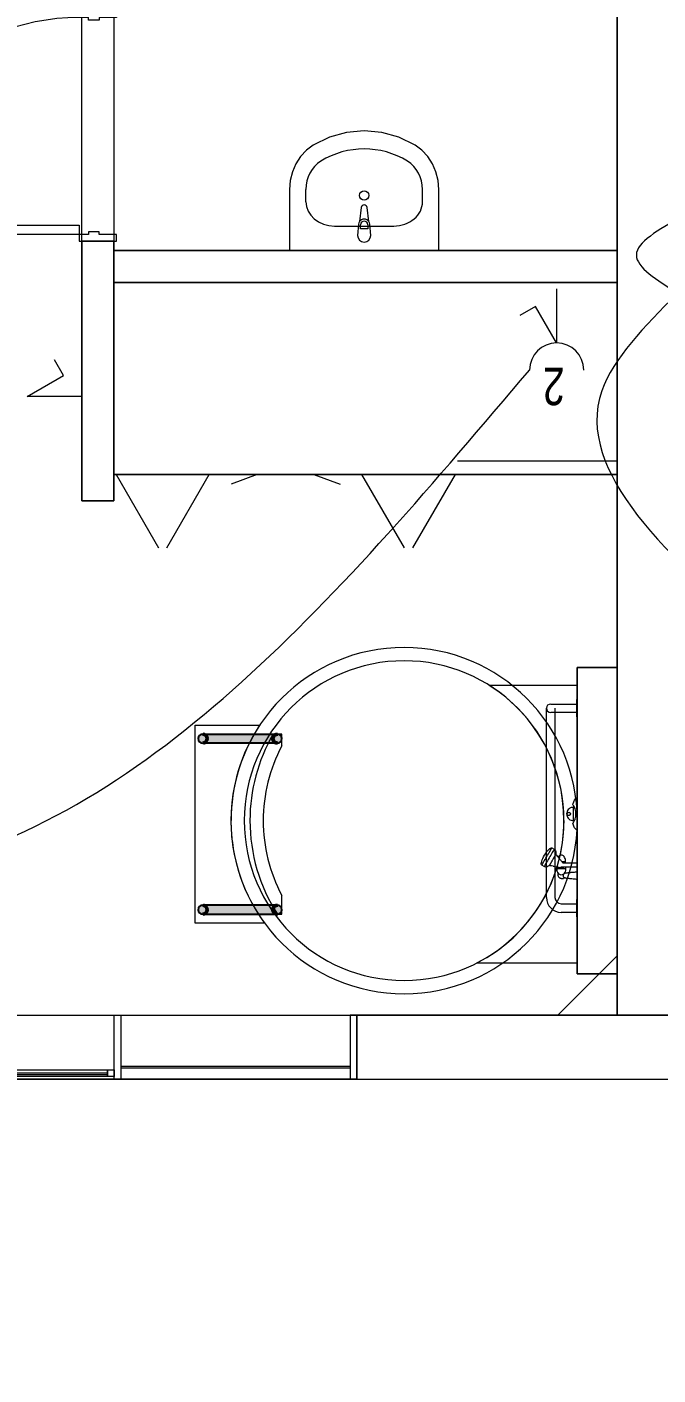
# Model space of a CAD drawing. Header units: millimetres. Extents: x 11356 to 46017, y -5218 to 16780.
# Drawn here: x 15504 to 17873, y -5218 to -157 of the extents above; entities that cross this region are included whole.
import ezdxf

# ---------------------------------------------------------------- set-up
doc = ezdxf.new("R2010")
doc.units = ezdxf.units.MM
doc.linetypes.add('IMPORT-Dashed', pattern=[282.222223, 141.111112, -141.111112])
for name, color, linetype, lineweight in [('0_Pen_No__195', 252, 'Continuous', 13), ('_Essential Power', 1, 'Continuous', 13), ('_Non Essential Power', 1, 'Continuous', 13), ('A-Des_ Columns', 7, 'Continuous', 13), ('A-Des_ Columns_Pen_No__81', 251, 'Continuous', 18), ('A-Des_ Fittings Joinery_Pen_No__81', 251, 'Continuous', 18), ('A-Des_ Fittings Plumbing', 7, 'Continuous', 13), ('A-Des_ Fittings Plumbing_Pen_No__1', 7, 'Continuous', 13), ('A-Des_ Fittings Plumbing_Pen_No__186', 170, 'Continuous', 50), ('A-Des_ Fittings Plumbing_Pen_No__5', 210, 'Continuous', 25), ('A-Des_ Fittings Plumbing_Pen_No__81', 251, 'Continuous', 18), ('A-Des_ Walls', 7, 'Continuous', 13), ('A-Des_ Walls_Pen_No__216', 250, 'Continuous', 18), ('A-Des_ Walls_Pen_No__81', 251, 'Continuous', 18), ('ARCHICAD Doors_Pen_No__81', 251, 'Continuous', 18), ('L07 Enlarged Ground Proposed Plan 02_GFGF Enlarged Proposed Plan 02_dwg', 8, 'Continuous', 13), ('New_A-Des_ Floors_Pen_No__89', 250, 'Continuous', 18), ('New_A-Des_ Walls_Pen_No__27', 250, 'Continuous', 18), ('New_A-Des_ Zones_Pen_No__94', 250, 'Continuous', 18), ('New_ARCHICAD Windows_Pen_No__181', 90, 'Continuous', 5), ('New_ARCHICAD Windows_Pen_No__3', 250, 'Continuous', 18)]:
    doc.layers.add(name, color=color, linetype=linetype, lineweight=lineweight)
doc.styles.add('Arial Narrow', font='ARIALN.TTF', dxfattribs={"width": 0.9, "height": 125})

# ---------------------------------------------------------------- blocks, each defined once
blk = doc.blocks.new('L07 Enlarged Ground Proposed Plan 02_GFGF Enlarged Proposed Plan 02_dwg_Slab_9_1-12185972-NEW GROUND FLOOR LAYOUT - ELECTRICAL PROPOSED PLAN 02')
at = {"layer": 'A-Des_ Fittings Plumbing_Pen_No__81', "color": 254}
for start, end in [(0, 180), (180, 0)]:
    blk.add_arc((16919.7, -3136.7), 600, start, end, dxfattribs=at)
blk = doc.blocks.new('L07 Enlarged Ground Proposed Plan 02_GFGF Enlarged Proposed Plan 02_dwg_Slab_10_1-12185973-NEW GROUND FLOOR LAYOUT - ELECTRICAL PROPOSED PLAN 02')
at = {"layer": 'A-Des_ Fittings Plumbing_Pen_No__81', "color": 254}
for start, end in [(0, 180), (180, 0)]:
    blk.add_arc((16919.7, -3136.7), 650, start, end, dxfattribs=at)
blk = doc.blocks.new('L07 Enlarged Ground Proposed Plan 02_GFGF Enlarged Proposed Plan 02_dwg_Slab_11_1-12185974-NEW GROUND FLOOR LAYOUT - ELECTRICAL PROPOSED PLAN 02')
at = {"layer": 'A-Des_ Fittings Plumbing_Pen_No__81', "color": 254}
blk.add_line((17519.6, -3136.7), (17519.8, -3136.7), dxfattribs=at)
at = {"layer": 'A-Des_ Fittings Plumbing_Pen_No__81', "color": 254, "flags": 128}
blk.add_lwpolyline([(17192.8, -3671.1), (17570.1, -3671.1), (17570.1, -2628.9), (17239.1, -2628.9)], dxfattribs=at)
at = {"layer": 'A-Des_ Fittings Plumbing_Pen_No__81', "color": 254}
for radius, start, end in [(599.9, 0, 57.8346), (600.2, 297.0718, 360)]:
    blk.add_arc((16919.7, -3136.7), radius, start, end, dxfattribs=at)
blk = doc.blocks.new('L07 Enlarged Ground Proposed Plan 02_GFGF Enlarged Proposed Plan 02_dwg_Slab_21_1-12185984-NEW GROUND FLOOR LAYOUT - ELECTRICAL PROPOSED PLAN 02')
at = {"layer": 'A-Des_ Fittings Plumbing_Pen_No__81', "color": 254}
blk.add_line((16270, -3136.7), (16269.7, -3136.7), dxfattribs=at)
at = {"layer": 'A-Des_ Fittings Plumbing_Pen_No__81', "color": 254, "flags": 128}
blk.add_lwpolyline([(16395.8, -3521.1), (16135.4, -3521.1), (16135.4, -2778.9), (16377.3, -2778.9)], dxfattribs=at)
at = {"layer": 'A-Des_ Fittings Plumbing_Pen_No__81', "color": 254}
for centre, radius, start, end in [((16919.9, -3136.7), 650, 146.5982, 180), ((16869.1, -3138.7), 599.4, 179.8049, 188.7636), ((16919.9, -3136.7), 650, 188.2587, 216.2558)]:
    blk.add_arc(centre, radius, start, end, dxfattribs=at)
blk = doc.blocks.new('L07 Enlarged Ground Proposed Plan 02_GFGF Enlarged Proposed Plan 02_dwg_CI Tools Window-12186004-NEW GROUND FLOOR LAYOUT - ELECTRICAL PROPOSED PLAN 02')
at = {"layer": 'New_ARCHICAD Windows_Pen_No__181', "color": 53}
for p, q in [((13197.2, -4058.7), (14058.4, -4058.7)), ((13197.2, -4064.7), (14058.4, -4064.7)), ((14108.4, -4083.7), (14919.7, -4083.7)), ((14108.4, -4089.7), (14919.7, -4089.7)), ((14994.7, -4083.7), (15805.9, -4083.7)), ((14994.7, -4089.7), (15805.9, -4089.7)), ((15855.9, -4058.7), (16717.2, -4058.7)), ((15855.9, -4064.7), (16717.2, -4064.7))]:
    blk.add_line(p, q, dxfattribs=at)
at = {"layer": 'New_ARCHICAD Windows_Pen_No__3', "color": 253}
for p, q in [((13197.2, -3866.7), (16717.2, -3866.7)), ((16717.2, -4106.7), (13197.2, -4106.7))]:
    blk.add_line(p, q, dxfattribs=at)
at = {"layer": 'New_ARCHICAD Windows_Pen_No__3', "color": 253, "flags": 128}
for points in [[(13172.2, -4106.7), (13172.2, -3866.7), (13197.2, -3866.7), (13197.2, -4106.7)], [(14058.4, -4106.7), (14058.4, -3866.7), (14083.4, -3866.7), (14083.4, -4106.7)], [(14944.7, -4106.7), (14944.7, -3866.7), (14969.7, -3866.7), (14969.7, -4106.7)], [(15830.9, -4106.7), (15830.9, -3866.7), (15855.9, -3866.7), (15855.9, -4106.7)], [(16742.2, -4106.7), (16742.2, -3866.7), (16717.2, -3866.7), (16717.2, -4106.7)]]:
    blk.add_lwpolyline(points, close=True, dxfattribs=at)
for points in [[(14919.7, -4071.7), (14944.7, -4071.7), (14944.7, -4096.7), (14919.7, -4096.7), (14919.7, -4071.7), (14944.7, -4071.7), (14944.7, -4096.7), (14919.7, -4096.7), (14108.4, -4096.7), (14083.4, -4096.7), (14083.4, -4071.7), (14108.4, -4071.7), (14108.4, -4096.7), (14083.4, -4096.7), (14083.4, -4071.7), (14108.4, -4071.7)], [(14108.4, -4096.7), (14108.4, -4071.7), (14919.7, -4071.7), (14919.7, -4096.7)], [(15805.9, -4071.7), (15830.9, -4071.7), (15830.9, -4096.7), (15805.9, -4096.7), (15805.9, -4071.7), (15830.9, -4071.7), (15830.9, -4096.7), (15805.9, -4096.7), (14994.7, -4096.7), (14969.7, -4096.7), (14969.7, -4071.7), (14994.7, -4071.7), (14994.7, -4096.7), (14969.7, -4096.7), (14969.7, -4071.7), (14994.7, -4071.7)], [(14994.7, -4096.7), (14994.7, -4071.7), (15805.9, -4071.7), (15805.9, -4096.7)]]:
    blk.add_lwpolyline(points, dxfattribs=at)
blk = doc.blocks.new('L07 Enlarged Ground Proposed Plan 02_GFGF Enlarged Proposed Plan 02_dwg_Wall_12_1-12186006-NEW GROUND FLOOR LAYOUT - ELECTRICAL PROPOSED PLAN 02')
at = {"layer": 'A-Des_ Walls', "color": 50, "flags": 128}
blk.add_lwpolyline([(14957.2, -4106.7), (14957.2, -3866.7), (16742.2, -3866.7), (16742.2, -4106.7), (18944.7, -4106.7), (18944.7, -4056.7), (18944.7, -4006.7), (18944.7, -3866.7), (16742.2, -3866.7), (16742.2, -4006.7), (16742.2, -4056.7), (16742.2, -4106.7)], close=True, dxfattribs=at)
at = {"layer": 'A-Des_ Walls_Pen_No__81', "color": 254}
for p, q in [((17719.7, -3866.7), (16742.2, -3866.7)), ((16742.2, -4106.7), (18944.7, -4106.7))]:
    blk.add_line(p, q, dxfattribs=at)
at = {"layer": 'New_A-Des_ Walls_Pen_No__27', "color": 253, "flags": 128}
blk.add_lwpolyline([(16742.2, -4106.7), (16742.2, -4056.7), (16742.2, -4006.7), (16742.2, -3866.7)], dxfattribs=at)
blk.add_blockref('L07 Enlarged Ground Proposed Plan 02_GFGF Enlarged Proposed Plan 02_dwg_CI Tools Window-12186004-NEW GROUND FLOOR LAYOUT - ELECTRICAL PROPOSED PLAN 02', (0, 0))
blk = doc.blocks.new('L07 Enlarged Ground Proposed Plan 02_GFGF Enlarged Proposed Plan 02_dwg_CI Tools Door_15__1-12186016-NEW GROUND FLOOR LAYOUT - ELECTRICAL PROPOSED PLAN 02')
at = {"layer": 'ARCHICAD Doors_Pen_No__81', "color": 254, "flags": 128}
for points in [[(15774.7, -131.7), (15734.7, -131.7), (15734.7, -121.7), (15699.7, -121.7), (15699.7, -96.7), (15839.7, -96.7), (15839.7, -121.7), (15774.7, -121.7), (15774.7, -131.7), (15734.7, -131.7), (15734.7, -121.7), (15699.7, -121.7), (15699.7, -96.7), (15839.7, -96.7), (15839.7, -121.7), (15774.7, -121.7)], [(14884.7, -901.7), (15699.7, -901.7), (15699.7, -936.7), (14884.7, -936.7), (14884.7, -901.7), (15699.7, -901.7), (15699.7, -936.7), (14884.7, -936.7)], [(15774.7, -926.7), (15734.7, -926.7), (15734.7, -936.7), (15699.7, -936.7), (15699.7, -961.7), (15839.7, -961.7), (15839.7, -936.7), (15774.7, -936.7), (15774.7, -926.7), (15734.7, -926.7), (15734.7, -936.7), (15699.7, -936.7), (15699.7, -961.7), (15839.7, -961.7), (15839.7, -936.7), (15774.7, -936.7)]]:
    blk.add_lwpolyline(points, close=True, dxfattribs=at)
at = {"layer": 'ARCHICAD Doors_Pen_No__81', "color": 254}
blk.add_arc((15699.7, -936.7), 815, 90, 180, dxfattribs=at)
blk = doc.blocks.new('L07 Enlarged Ground Proposed Plan 02_GFGF Enlarged Proposed Plan 02_dwg_Wall_19_1-12186017-NEW GROUND FLOOR LAYOUT - ELECTRICAL PROPOSED PLAN 02')
at = {"layer": 'A-Des_ Walls', "color": 50, "flags": 128}
for points in [[(15709.7, 1133.3), (15709.7, -96.7), (15829.7, -96.7), (15829.7, 1133.3)], [(15829.7, -961.7), (15709.7, -961.7), (15709.7, -1936.7), (15829.7, -1936.7)]]:
    blk.add_lwpolyline(points, close=True, dxfattribs=at)
at = {"layer": 'A-Des_ Walls_Pen_No__81', "color": 254, "flags": 128}
for points in [[(15709.7, -96.7), (15829.7, -96.7), (15829.7, 1133.3), (15709.7, 1133.3), (15709.7, -96.7)], [(15829.7, -996.7), (15829.7, -961.7), (15709.7, -961.7), (15709.7, -1936.7), (15829.7, -1936.7), (15829.7, -1116.7)]]:
    blk.add_lwpolyline(points, dxfattribs=at)
blk.add_blockref('L07 Enlarged Ground Proposed Plan 02_GFGF Enlarged Proposed Plan 02_dwg_CI Tools Door_15__1-12186016-NEW GROUND FLOOR LAYOUT - ELECTRICAL PROPOSED PLAN 02', (0, 0))
blk = doc.blocks.new('L07 Enlarged Ground Proposed Plan 02_GFGF Enlarged Proposed Plan 02_dwg_Wall_20_1-12186018-NEW GROUND FLOOR LAYOUT - ELECTRICAL PROPOSED PLAN 02')
at = {"layer": 'A-Des_ Walls', "color": 50, "flags": 128}
blk.add_lwpolyline([(17719.7, 1133.3), (17719.7, -3866.7), (17959.7, -3866.7), (17959.7, 1133.3)], close=True, dxfattribs=at)
at = {"layer": 'A-Des_ Walls_Pen_No__81', "color": 254}
for p, q in [((17719.7, 1133.3), (17719.7, -996.7)), ((17959.7, -3866.7), (17959.7, 1133.3)), ((17719.7, -1116.7), (17719.7, -3866.7))]:
    blk.add_line(p, q, dxfattribs=at)
blk = doc.blocks.new('L07 Enlarged Ground Proposed Plan 02_GFGF Enlarged Proposed Plan 02_dwg_Wall_21_1-12186019-NEW GROUND FLOOR LAYOUT - ELECTRICAL PROPOSED PLAN 02')
at = {"layer": 'A-Des_ Walls', "color": 50, "flags": 128}
blk.add_lwpolyline([(17719.7, -996.7), (15829.7, -996.7), (15829.7, -1116.7), (17719.7, -1116.7)], close=True, dxfattribs=at)
at = {"layer": 'A-Des_ Walls_Pen_No__81', "color": 254}
for p, q in [((17719.7, -996.7), (15829.7, -996.7)), ((15829.7, -1116.7), (17719.7, -1116.7))]:
    blk.add_line(p, q, dxfattribs=at)
blk = doc.blocks.new('L07 Enlarged Ground Proposed Plan 02_GFGF Enlarged Proposed Plan 02_dwg_Basin 24_22__1-12186181-NEW GROUND FLOOR LAYOUT - ELECTRICAL PROPOSED PLAN 02')
at = {"layer": 'A-Des_ Fittings Plumbing', "color": 50, "flags": 128}
blk.add_lwpolyline([(17049.7, -996.7), (17049.7, -767.6), (17047, -733.9), (17039, -701.2), (17025.9, -670.7), (17008.2, -643.3), (16986.4, -619.8), (16961.2, -601.1), (16900.3, -571.2), (16835.9, -552.9), (16769.7, -546.7), (16703.5, -552.9), (16639, -571.2), (16578.2, -601.1), (16553, -619.8), (16531.2, -643.3), (16513.5, -670.7), (16500.4, -701.2), (16492.4, -733.9), (16489.7, -767.6), (16489.7, -996.7)], close=True, dxfattribs=at)
at = {"layer": 'A-Des_ Fittings Plumbing_Pen_No__81', "color": 254}
for p, q in [((16550.6, -813.4), (16550.6, -767.6)), ((16988.8, -813.4), (16988.8, -767.6)), ((16758.6, -835), (16752, -887.9)), ((16787.4, -887.9), (16780.8, -835)), ((16658.8, -904.4), (16880.6, -904.4)), ((16748.7, -897.4), (16744.7, -939.4)), ((16794.7, -939.4), (16790.7, -897.4))]:
    blk.add_line(p, q, dxfattribs=at)
at = {"layer": 'A-Des_ Fittings Plumbing_Pen_No__81', "color": 254, "flags": 128}
blk.add_lwpolyline([(17049.7, -996.7), (17049.7, -767.6), (17047, -733.9), (17039, -701.2), (17025.9, -670.7), (17008.2, -643.3), (16986.4, -619.8), (16961.2, -601.1), (16900.3, -571.2), (16835.9, -552.9), (16769.7, -546.7), (16703.5, -552.9), (16639, -571.2), (16578.2, -601.1), (16553, -619.8), (16531.2, -643.3), (16513.5, -670.7), (16500.4, -701.2), (16492.4, -733.9), (16489.7, -767.6), (16489.7, -996.7)], close=True, dxfattribs=at)
blk.add_lwpolyline([(16783.3, -899.6), (16783.3, -914.5), (16756.1, -914.5), (16756.1, -899.6)], dxfattribs=at)
at = {"layer": 'A-Des_ Fittings Plumbing_Pen_No__81', "color": 254}
blk.add_circle((16769.7, -789.5), 17.5, dxfattribs=at)
for centre, radius, start, end in [((16769.7, -836.4), 11.2, 7.1389, 172.8611), ((16769.7, -899.3), 21.1, 147.229, 174.8304), ((16769.7, -899.3), 21.1, 32.771, 147.229), ((16769.7, -899.6), 13.6, 0, 180), ((16769.7, -899.3), 21.1, 5.1696, 32.771), ((16769.7, -939.4), 25, 180, 0)]:
    blk.add_arc(centre, radius, start, end, dxfattribs=at)
for centre, major_axis, ratio, start_param, end_param in [((16769.7, -996.7), (0, 381.8), 0.892754, 5.78621, 6.78016), ((16658.8, -767.6), (0, 121.2), 0.892754, 0.496975, 1.570796), ((16880.6, -767.6), (0, 121.2), 0.892754, 4.712389, 5.78621), ((16658.9, -813.4), (108.3, 0), 0.83962, 3.141593, 4.712389), ((16880.5, -813.4), (-108.3, 0), 0.83962, 1.570796, 3.141593)]:
    blk.add_ellipse(centre, major_axis=major_axis, ratio=ratio, start_param=start_param, end_param=end_param, dxfattribs=at)
blk = doc.blocks.new('L07 Enlarged Ground Proposed Plan 02_GFGF Enlarged Proposed Plan 02_dwg_Grab Rail Bend Up _1030_83__1-12186249-NEW GROUND FLOOR LAYOUT - ELECTRICAL PROPOSED PLAN 02')
at = {"layer": 'A-Des_ Fittings Plumbing_Pen_No__81', "color": 254}
for p, q in [((17453.7, -3425), (17453.7, -2715)), ((17485.7, -2715), (17485.7, -3425))]:
    blk.add_line(p, q, dxfattribs=at)
at = {"layer": 'A-Des_ Fittings Plumbing_Pen_No__81', "color": 254, "flags": 128}
for points in [[(17469.7, -2699), (17566.7, -2699), (17566.7, -2731), (17469.7, -2731)], [(17509.7, -3449), (17566.7, -3449), (17566.7, -3481), (17509.7, -3481)]]:
    blk.add_lwpolyline(points, dxfattribs=at)
for points in [[(17566.7, -2682.5), (17566.7, -2747.5), (17569.7, -2747.5), (17569.7, -2682.5), (17566.7, -2682.5), (17566.7, -2747.5), (17569.7, -2747.5), (17569.7, -2682.5)], [(17566.7, -3432.5), (17566.7, -3497.5), (17569.7, -3497.5), (17569.7, -3432.5)]]:
    blk.add_lwpolyline(points, close=True, dxfattribs=at)
at = {"layer": 'A-Des_ Fittings Plumbing_Pen_No__81', "color": 254}
for centre, radius, start in [((17469.7, -2715), 16, 90), ((17509.7, -3425), 56, 180), ((17509.7, -3425), 24, 180)]:
    blk.add_arc(centre, radius, start, 270, dxfattribs=at)
blk = doc.blocks.new('L07 Enlarged Ground Proposed Plan 02_GFGF Enlarged Proposed Plan 02_dwg_Column_13_1-12186346-NEW GROUND FLOOR LAYOUT - ELECTRICAL PROPOSED PLAN 02')
at = {"layer": 'A-Des_ Columns', "color": 50, "flags": 128}
blk.add_lwpolyline([(17719.7, -2561.7), (17569.7, -2561.7), (17569.7, -3711.7), (17719.7, -3711.7)], close=True, dxfattribs=at)
at = {"layer": 'A-Des_ Columns_Pen_No__81', "color": 254, "flags": 128}
blk.add_lwpolyline([(17719.7, -2561.7), (17569.7, -2561.7), (17569.7, -3711.7), (17719.7, -3711.7)], close=True, dxfattribs=at)
blk = doc.blocks.new('L07 Enlarged Ground Proposed Plan 02_GFGF Enlarged Proposed Plan 02_dwg_Cadimage Cabinet_96__1-12186360-NEW GROUND FLOOR LAYOUT - ELECTRICAL PROPOSED PLAN 02')
at = {"layer": 'A-Des_ Fittings Joinery_Pen_No__81', "color": 254}
for p, q in [((15838.7, -1836.7), (15997.7, -2112.1)), ((16028.9, -2112.1), (16187.9, -1836.7))]:
    blk.add_line(p, q, dxfattribs=at)
at = {"layer": 'A-Des_ Fittings Joinery_Pen_No__81', "color": 254, "flags": 128}
for points in [[(16474.7, -1116.7), (15829.7, -1116.7)], [(16474.7, -1836.7), (15829.7, -1836.7)]]:
    blk.add_lwpolyline(points, close=True, dxfattribs=at)
at = {"layer": 'A-Des_ Fittings Joinery_Pen_No__81', "color": 254, "linetype": 'IMPORT-Dashed', "flags": 128}
blk.add_lwpolyline([(16050.7, -1836.7), (16368.7, -1836.7), (16262.7, -1876.4)], dxfattribs=at)
blk = doc.blocks.new('L07 Enlarged Ground Proposed Plan 02_GFGF Enlarged Proposed Plan 02_dwg_Cadimage Cabinet_97__1-12186361-NEW GROUND FLOOR LAYOUT - ELECTRICAL PROPOSED PLAN 02')
at = {"layer": 'A-Des_ Fittings Joinery_Pen_No__81', "color": 254}
for p, q in [((16920.5, -2112.1), (16761.5, -1836.7)), ((17110.7, -1836.7), (16951.7, -2112.1))]:
    blk.add_line(p, q, dxfattribs=at)
at = {"layer": 'A-Des_ Fittings Joinery_Pen_No__81', "color": 254, "flags": 128}
for points in [[(17119.7, -1116.7), (16474.7, -1116.7)], [(17119.7, -1836.7), (16474.7, -1836.7)]]:
    blk.add_lwpolyline(points, close=True, dxfattribs=at)
at = {"layer": 'A-Des_ Fittings Joinery_Pen_No__81', "color": 254, "linetype": 'IMPORT-Dashed', "flags": 128}
blk.add_lwpolyline([(16898.7, -1836.7), (16580.7, -1836.7), (16686.7, -1876.4)], dxfattribs=at)
blk = doc.blocks.new('L07 Enlarged Ground Proposed Plan 02_GFGF Enlarged Proposed Plan 02_dwg_Cadimage Cabinet_98__1-12186362-NEW GROUND FLOOR LAYOUT - ELECTRICAL PROPOSED PLAN 02')
at = {"layer": 'A-Des_ Fittings Joinery_Pen_No__81', "color": 254}
blk.add_line((17719.7, -1786.7), (17119.7, -1786.7), dxfattribs=at)
at = {"layer": 'A-Des_ Fittings Joinery_Pen_No__81', "color": 254, "flags": 128}
for points in [[(17719.7, -1116.7), (17119.7, -1116.7)], [(17719.7, -1836.7), (17119.7, -1836.7)]]:
    blk.add_lwpolyline(points, close=True, dxfattribs=at)
blk = doc.blocks.new('L07 Enlarged Ground Proposed Plan 02_GFGF Enlarged Proposed Plan 02_dwg_Cadimage Cabinet_99__1-12186363-NEW GROUND FLOOR LAYOUT - ELECTRICAL PROPOSED PLAN 02')
at = {"layer": 'A-Des_ Fittings Joinery_Pen_No__81', "color": 254, "flags": 128}
blk.add_lwpolyline([(17719.7, -1116.7), (17119.7, -1116.7), (17719.7, -1116.7), (17719.7, -1836.7), (17119.7, -1836.7), (17719.7, -1836.7)], dxfattribs=at)
blk = doc.blocks.new('L07 Enlarged Ground Proposed Plan 02_GFGF Enlarged Proposed Plan 02_dwg_Shower Tapware _1483_133__1-12186401-NEW GROUND FLOOR LAYOUT - ELECTRICAL PROPOSED PLAN 02')
at = {"layer": 'A-Des_ Fittings Plumbing_Pen_No__81', "color": 254}
for p, q in [((17515.4, -3339.4), (17515.3, -3339.4)), ((17517.7, -3337.8), (17517.5, -3337.8)), ((17517.6, -3352.7), (17517.8, -3353.3)), ((17518.2, -3351.8), (17518, -3351.6)), ((17518.3, -3351.8), (17518.2, -3351.8)), ((17518.6, -3352.1), (17518.2, -3352.3)), ((17519.4, -3352.5), (17518.2, -3352.4))]:
    blk.add_line(p, q, dxfattribs=at)
at = {"layer": 'A-Des_ Fittings Plumbing_Pen_No__81', "color": 254, "flags": 128}
for points in [[(17559, -3086.5), (17554.7, -3086.5), (17550.3, -3086.8), (17546.1, -3088), (17542.2, -3089.8), (17538.6, -3092.3), (17535.5, -3095.4), (17533, -3099), (17531.2, -3102.9), (17530.1, -3107.1), (17529.7, -3111.5), (17530.1, -3115.8), (17531.2, -3120), (17533, -3124), (17535.5, -3127.5), (17538.6, -3130.6), (17542.2, -3133.1), (17546.1, -3135), (17550.3, -3136.1), (17554.7, -3136.5), (17559, -3136.5)], [(17554.7, -3086.5), (17554.7, -3086.8), (17554.7, -3088), (17554.7, -3089.8), (17554.7, -3092.3), (17554.7, -3095.4), (17554.7, -3099)], [(17554.7, -3099), (17554.7, -3102.9), (17554.7, -3107.1), (17554.7, -3111.5), (17554.7, -3115.8)], [(17554.7, -3115.8), (17554.7, -3120), (17554.7, -3124), (17554.7, -3127.5), (17554.7, -3130.6), (17554.7, -3133.1), (17554.7, -3135), (17554.7, -3136.1), (17554.7, -3136.5)], [(17479.9, -3308.1), (17472.8, -3306.8), (17468.1, -3305.9), (17465.1, -3305.4), (17465, -3305.5), (17460.6, -3308.2), (17456.2, -3310.1), (17452.1, -3310.9), (17448.3, -3310.6), (17445, -3309.4), (17436.4, -3304.4), (17435.2, -3303), (17434.5, -3300.7), (17434.6, -3297.6), (17435.2, -3293.6), (17436.4, -3289), (17438.3, -3283.8), (17440.6, -3278.3), (17443.3, -3272.6), (17446.5, -3266.9), (17449.9, -3261.4), (17453.4, -3256.1), (17457, -3251.4), (17460.5, -3247.2), (17463.9, -3243.8), (17467, -3241.3), (17469.8, -3239.7), (17472.1, -3239.1), (17473.9, -3239.4), (17482.5, -3244.4), (17485.3, -3246.7), (17487.3, -3249.8), (17488.7, -3253.8), (17489.3, -3258.5), (17489.1, -3263.7), (17489.1, -3263.9), (17491, -3266.1), (17494.1, -3269.8), (17497, -3273.1), (17498.8, -3275.3), (17501.5, -3278.4), (17504, -3281.2), (17506.3, -3283.8), (17508.3, -3286.2), (17510.1, -3288.5), (17511.7, -3290.4), (17513.1, -3292.2), (17514.2, -3293.8), (17515.3, -3295.4), (17515.4, -3295.4)], [(17436.4, -3304.4), (17436.7, -3303.9), (17437.5, -3302.4), (17438.9, -3300.1), (17440.8, -3296.8), (17443.1, -3292.8), (17445.8, -3288.2), (17448.7, -3283), (17451.9, -3277.6), (17455.1, -3271.9), (17458.4, -3266.3), (17461.5, -3260.8), (17464.5, -3255.7), (17467.2, -3251.1), (17469.5, -3247), (17471.4, -3243.8), (17472.7, -3241.4), (17473.6, -3239.9), (17473.9, -3239.4)], [(17482.5, -3244.4), (17482.3, -3244.9), (17481.4, -3246.4), (17480, -3248.8), (17478.2, -3252), (17475.8, -3256.1), (17473.2, -3260.7), (17470.2, -3265.8), (17467, -3271.3), (17463.8, -3276.9), (17460.5, -3282.6), (17457.4, -3288), (17454.4, -3293.2), (17451.7, -3297.8), (17449.4, -3301.8), (17447.6, -3305.1), (17446.2, -3307.4), (17445.3, -3308.9), (17445, -3309.4)], [(17465.4, -3304.8), (17465.6, -3304.4), (17465.8, -3304.1), (17466, -3303.8), (17466, -3303.8), (17466.1, -3303.6), (17466.2, -3303.4), (17466.7, -3302.6), (17466.9, -3302.2), (17467.2, -3301.6), (17468, -3300.5), (17468.2, -3300), (17468.8, -3299), (17469.5, -3297.9), (17469.8, -3297.3), (17470.6, -3295.8), (17471.2, -3295), (17471.6, -3294.2), (17472.7, -3292.3), (17473.1, -3291.7), (17473.7, -3290.6), (17474.9, -3288.6), (17475.1, -3288.2), (17475.9, -3286.8), (17477.1, -3284.6), (17478.2, -3282.9), (17479.2, -3281.1), (17479.4, -3280.7), (17480.4, -3278.9), (17481.2, -3277.6), (17481.6, -3276.9), (17482.6, -3275.1), (17483.1, -3274.4), (17483.6, -3273.4), (17484.7, -3271.6), (17484.8, -3271.4), (17485.4, -3270.2), (17486.3, -3268.9), (17486.5, -3268.5)], [(17486.5, -3268.5), (17486.9, -3267.6), (17487.5, -3266.7), (17487.9, -3265.9)], [(17487.9, -3265.9), (17488, -3265.7), (17488, -3265.6), (17488.1, -3265.5), (17488.4, -3265.1), (17488.5, -3264.7), (17488.8, -3264.3), (17488.9, -3264.3), (17488.9, -3264.3), (17489.1, -3263.9)], [(17525.9, -3295.4), (17525.9, -3290.9), (17525.7, -3286.6), (17525, -3282.4), (17523.8, -3278.4), (17522.1, -3274.9), (17520.1, -3271.8), (17517.8, -3269.3), (17515.2, -3267.4), (17512.5, -3266.3), (17509.7, -3265.9), (17506.9, -3266.3), (17504.1, -3267.4), (17501.6, -3269.3), (17499.2, -3271.8), (17497.8, -3274)], [(17465.1, -3305.4), (17465.1, -3305.3), (17465.3, -3305), (17465.3, -3304.9), (17465.4, -3304.8)], [(17479.3, -3308), (17483.9, -3308.9), (17487.6, -3309.6), (17491, -3310.2), (17494.1, -3310.8), (17496.9, -3311.3), (17499.5, -3311.7), (17501.7, -3312), (17503.6, -3312.2), (17505.6, -3312.3), (17507, -3312.4), (17508.2, -3312.3)], [(17525.9, -3311.4), (17525.9, -3315.9), (17525.7, -3320.3), (17525, -3324.5), (17523.8, -3328.4), (17522.1, -3332), (17520.1, -3335.1), (17517.8, -3337.6), (17515.2, -3339.4), (17512.5, -3340.5), (17509.7, -3340.9), (17506.9, -3340.5), (17504.1, -3339.4), (17501.6, -3337.6), (17499.2, -3335.1), (17497.2, -3332), (17495.6, -3328.4), (17494.4, -3324.5), (17493.7, -3320.3), (17493.4, -3315.9), (17493.4, -3310.7)], [(17493.4, -3315.9), (17493.7, -3315.9), (17494.4, -3315.9), (17495.6, -3315.9), (17497.2, -3315.9), (17499.2, -3315.9), (17501.6, -3315.9), (17504.1, -3315.9), (17506.9, -3315.9), (17509.7, -3315.9), (17512.5, -3315.9), (17515.2, -3315.9), (17517.8, -3315.9), (17520.1, -3315.9), (17522.1, -3315.9), (17523.8, -3315.9), (17525, -3315.9), (17525.7, -3315.9), (17525.9, -3315.9)], [(17496.3, -3330), (17496.1, -3333.7), (17496.2, -3338), (17496.3, -3339.3), (17497.1, -3342.8), (17497.4, -3344.1), (17498, -3345.2), (17499.5, -3347.7), (17500.2, -3348.8), (17501.2, -3349.7), (17503.3, -3351.3), (17504.3, -3352), (17505.5, -3352.5), (17508.1, -3353.2), (17509.3, -3353.6), (17510.5, -3353.6), (17513.2, -3353.8), (17514.2, -3353.7), (17515.2, -3353.4), (17516.8, -3353.4), (17517.2, -3353.6), (17517.5, -3353.6), (17517.8, -3353.3), (17518.1, -3352.9), (17518.2, -3352.2), (17518.3, -3351.6), (17518.3, -3351.4)], [(17500.5, -3311.8), (17501.7, -3313), (17503.4, -3314.3), (17505.4, -3315.2), (17507.5, -3315.7), (17509.7, -3315.9), (17511.9, -3315.7), (17514, -3315.2), (17515.9, -3314.3), (17517.7, -3313), (17519.3, -3311.5), (17519.3, -3311.4)], [(17508.2, -3312.3), (17509.9, -3312.2), (17510.2, -3312.1)], [(17515, -3295.4), (17569.7, -3295.4), (17569.7, -3295.5), (17569.7, -3295.9), (17569.7, -3296.5), (17569.7, -3297.3), (17569.7, -3298.3), (17569.7, -3299.4), (17569.7, -3300.7), (17569.7, -3302), (17569.7, -3303.4), (17569.7, -3304.8), (17569.7, -3306.2), (17569.7, -3307.4), (17569.7, -3308.6), (17569.7, -3309.6), (17569.7, -3310.4), (17569.7, -3310.9), (17569.7, -3311.3), (17569.7, -3311.4), (17509.7, -3311.4), (17509.7, -3311.3), (17509.7, -3310.9), (17509.7, -3310.4), (17509.7, -3310.3)], [(17525.9, -3290.9), (17525.7, -3290.9), (17525, -3290.9), (17523.8, -3290.9), (17522.1, -3290.9), (17520.1, -3290.9), (17517.8, -3290.9), (17515.2, -3290.9), (17512.5, -3290.9), (17512.1, -3290.9)], [(17519.3, -3295.4), (17519.3, -3295.4), (17517.7, -3293.9), (17515.9, -3292.6), (17514, -3291.7), (17512.4, -3291.2)], [(17519, -3337.3), (17518.8, -3337.3), (17517.6, -3337.7)], [(17523, -3351.8), (17520.8, -3352.6), (17520.1, -3352.7), (17519.4, -3352.5), (17518.6, -3352.1), (17518.3, -3351.9)], [(17524.1, -3351.4), (17523.3, -3351.7), (17520.1, -3352.7)]]:
    blk.add_lwpolyline(points, dxfattribs=at)
for points in [[(17561.1, -3132), (17561.6, -3130.1), (17562.8, -3125.3), (17563.8, -3121.9), (17563.8, -3121.4), (17564.7, -3111.5), (17563.8, -3101.5), (17563.8, -3101), (17562.8, -3097.6), (17561.6, -3092.8), (17561.1, -3090.9), (17559.7, -3088), (17558.9, -3086.3), (17556.9, -3081.9), (17556.8, -3081.9), (17556.6, -3081.5), (17555.4, -3079.6), (17554.4, -3078.2), (17554.3, -3078.2), (17553.8, -3077.4), (17553.5, -3077), (17553.4, -3076.9), (17554.4, -3072.9), (17556.8, -3065.5), (17559.7, -3059.5), (17562.8, -3055.1), (17566.2, -3052.4), (17569.7, -3051.5), (17569.7, -3052.4), (17569.7, -3055.1), (17569.7, -3059.5), (17569.7, -3065.5), (17569.7, -3072.9), (17569.7, -3081.5), (17569.7, -3090.9), (17569.7, -3101), (17569.7, -3111.5), (17569.7, -3121.9), (17569.7, -3132), (17569.7, -3141.5), (17569.7, -3150), (17569.7, -3157.4), (17569.7, -3163.4), (17569.7, -3167.8), (17569.7, -3170.6), (17569.7, -3171.5), (17566.2, -3170.6), (17562.8, -3167.8), (17559.7, -3163.4), (17556.8, -3157.4), (17554.4, -3150), (17553.4, -3146), (17553.5, -3145.9), (17553.8, -3145.5), (17554.3, -3144.8), (17554.4, -3144.7), (17555.4, -3143.3), (17556.6, -3141.5), (17556.8, -3141.1), (17556.9, -3141), (17558.9, -3136.6), (17559.7, -3134.9)], [(17533.1, -3115.3), (17532.5, -3114.5), (17532, -3113.5), (17531.8, -3112.5), (17531.7, -3111.5), (17531.8, -3110.4), (17532, -3109.4), (17532.5, -3108.5), (17533.1, -3107.6), (17533.8, -3106.9), (17534.7, -3106.3), (17535.6, -3105.8), (17536.6, -3105.6), (17537.7, -3105.5), (17538.7, -3105.6), (17539.7, -3105.8), (17540.7, -3106.3), (17541.5, -3106.9), (17542.3, -3107.6), (17542.9, -3108.5), (17543.3, -3109.4), (17543.6, -3110.4), (17543.7, -3111.5), (17543.6, -3112.5), (17543.3, -3113.5), (17542.9, -3114.5), (17542.3, -3115.3), (17541.5, -3116.1), (17540.7, -3116.7), (17539.7, -3117.1), (17538.7, -3117.4), (17537.7, -3117.5), (17536.6, -3117.4), (17535.6, -3117.1), (17534.7, -3116.7), (17533.8, -3116.1)], [(17546, -3354), (17549.7, -3354.4), (17553.6, -3354.7), (17557.6, -3355.1), (17561.7, -3355.4), (17566, -3355.8), (17569.7, -3356.1), (17569.7, -3356), (17569.7, -3356), (17569.7, -3355.6), (17569.7, -3355.5), (17569.7, -3354.8), (17569.7, -3354.5), (17569.7, -3353.7), (17569.7, -3353.2), (17569.7, -3352.3), (17569.7, -3351.6), (17569.7, -3350.6), (17569.7, -3349.7), (17569.7, -3348.7), (17569.7, -3347.6), (17569.7, -3346.6), (17569.7, -3345.3), (17569.7, -3344.3), (17569.7, -3343), (17569.7, -3342), (17569.7, -3340.6), (17569.7, -3339.6), (17569.7, -3338.4), (17569.7, -3337.4), (17569.7, -3336.2), (17569.7, -3335.3), (17569.7, -3334.3), (17569.7, -3333.4), (17569.7, -3332.7), (17569.7, -3331.8), (17569.7, -3331.4), (17569.7, -3330.7), (17569.7, -3330.5), (17569.7, -3329.9), (17569.7, -3329.9), (17569.7, -3329.9), (17569.7, -3329.8), (17566, -3330.1), (17561.7, -3330.5), (17557.6, -3330.9), (17553.6, -3331.2), (17549.7, -3331.6), (17546, -3331.9), (17542.5, -3332.2), (17540.8, -3332.4), (17537.6, -3332.7), (17534.7, -3333), (17532.1, -3333.3), (17529.8, -3333.6), (17527.8, -3333.8), (17526.1, -3334.1), (17524.9, -3334.4), (17523.4, -3334.7), (17522.5, -3335), (17521.2, -3335.6), (17520.8, -3335.8), (17519.6, -3336.6), (17518.6, -3337.7), (17517.7, -3338.8), (17517.1, -3340.1), (17516.8, -3341.5), (17516.6, -3343), (17516.8, -3344.4), (17517.1, -3345.8), (17517.7, -3347.1), (17518.6, -3348.3), (17519.6, -3349.3), (17520.8, -3350.1), (17521.2, -3350.3), (17522.5, -3350.9), (17523.4, -3351.2), (17524.9, -3351.6), (17526.1, -3351.8), (17527.8, -3352.1), (17529.8, -3352.4), (17532.1, -3352.6), (17534.7, -3352.9), (17537.6, -3353.2), (17540.8, -3353.5)]]:
    blk.add_lwpolyline(points, close=True, dxfattribs=at)
blk = doc.blocks.new('L07 Enlarged Ground Proposed Plan 02_GFGF Enlarged Proposed Plan 02_dwg_Slab_44_1-12186418-NEW GROUND FLOOR LAYOUT - ELECTRICAL PROPOSED PLAN 02')
at = {"layer": 'New_A-Des_ Floors_Pen_No__89', "color": 253, "flags": 128}
blk.add_lwpolyline([(11894.6, -4106.7), (23616.4, -4106.7), (23616.4, -5218)], dxfattribs=at)
blk = doc.blocks.new('L07 Enlarged Ground Proposed Plan 02_GFGF Enlarged Proposed Plan 02_dwg_Slab_47_1-12186421-NEW GROUND FLOOR LAYOUT - ELECTRICAL PROPOSED PLAN 02')
at = {"layer": 'A-Des_ Fittings Plumbing_Pen_No__81', "color": 254, "flags": 128}
for points in [[(16460.5, -2856.2), (16460.5, -2812.2), (16427.7, -2812.2)], [(16443.9, -3487.8), (16460.5, -3487.8), (16460.5, -3417.2)]]:
    blk.add_lwpolyline(points, dxfattribs=at)
at = {"layer": 'A-Des_ Fittings Plumbing_Pen_No__81', "color": 254}
for radius, start, end in [(650, 150.0494, 180), (600, 152.1248, 180), (650, 180, 212.6931), (600, 180, 207.8752)]:
    blk.add_arc((16990.9, -3136.7), radius, start, end, dxfattribs=at)
blk = doc.blocks.new('L07 Enlarged Ground Proposed Plan 02_GFGF Enlarged Proposed Plan 02_dwg_Slab_48_1-12186422-NEW GROUND FLOOR LAYOUT - ELECTRICAL PROPOSED PLAN 02')
at = {"layer": 'A-Des_ Fittings Plumbing_Pen_No__81', "color": 254, "flags": 128}
for points in [[(16460.5, -2856.2), (16460.5, -2812.2), (16427.7, -2812.2)], [(16443.9, -3487.8), (16460.5, -3487.8), (16460.5, -3417.2)]]:
    blk.add_lwpolyline(points, dxfattribs=at)
at = {"layer": 'A-Des_ Fittings Plumbing_Pen_No__81', "color": 254}
for radius, start, end in [(650, 150.0494, 180), (600, 152.1248, 180), (650, 180, 212.6931), (600, 180, 207.8752)]:
    blk.add_arc((16990.9, -3136.7), radius, start, end, dxfattribs=at)
blk = doc.blocks.new('L07 Enlarged Ground Proposed Plan 02_GFGF Enlarged Proposed Plan 02_dwg-12097911-NEW GROUND FLOOR LAYOUT - ELECTRICAL PROPOSED PLAN 02')
at = {"layer": 'A-Des_ Fittings Plumbing_Pen_No__1', "lineweight": 18}
for points in [[(16443.8, -2845.5), (16448.2, -2845), (16452.2, -2843.3), (16455.6, -2840.7), (16458.3, -2837.2), (16460, -2833.2), (16460.5, -2828.9), (16460, -2824.5), (16458.3, -2820.5), (16455.6, -2817.1), (16452.2, -2814.4), (16448.2, -2812.7), (16443.8, -2812.2), (16159.3, -2812.7), (16155.3, -2814.4), (16151.9, -2817.1), (16149.2, -2820.5), (16147.5, -2824.5), (16147, -2828.9), (16147.5, -2833.2), (16149.2, -2837.2), (16151.9, -2840.7), (16155.3, -2843.3), (16159.3, -2845), (16163.7, -2845.5)], [(16443.8, -3487.8), (16448.2, -3487.2), (16452.2, -3485.5), (16455.6, -3482.9), (16458.3, -3479.4), (16460, -3475.4), (16460.5, -3471.1), (16460, -3466.8), (16458.3, -3462.7), (16455.6, -3459.3), (16452.2, -3456.6), (16448.2, -3455), (16443.8, -3454.4), (16159.3, -3455), (16155.3, -3456.6), (16151.9, -3459.3), (16149.2, -3462.7), (16147.5, -3466.8), (16147, -3471.1), (16147.5, -3475.4), (16149.2, -3479.4), (16151.9, -3482.9), (16155.3, -3485.5), (16159.3, -3487.2), (16163.7, -3487.8)]]:
    blk.add_hatch(color=10, dxfattribs=at).paths.add_polyline_path(points)
at = {"layer": '0_Pen_No__195', "color": 9}
blk.add_line((13189.7, -3866.7), (16724.7, -3866.7), dxfattribs=at)
at = {"layer": 'A-Des_ Fittings Plumbing_Pen_No__186', "color": 213}
for centre, start, end in [((16163.7, -2828.9), 275.5529, 90), ((16443.8, -2828.9), 90, 270.4306), ((16163.7, -3471.1), 270, 84.4471), ((16443.8, -3471.1), 89.5694, 270)]:
    blk.add_arc(centre, 16.7, start, end, dxfattribs=at)
at = {"layer": 'A-Des_ Fittings Plumbing_Pen_No__5', "color": 43}
for p, q in [((16163.7, -2812.2), (16443.8, -2812.2)), ((16443.8, -2845.5), (16163.7, -2845.5)), ((16443.8, -3454.4), (16163.7, -3454.4)), ((16163.7, -3487.8), (16443.8, -3487.8))]:
    blk.add_line(p, q, dxfattribs=at)
for centre, start, end in [((16163.7, -2828.9), 90, 180), ((16163.7, -2828.9), 180, 270), ((16443.8, -2828.9), 0, 90), ((16443.8, -2828.9), 270, 360), ((16163.7, -3471.1), 90, 180), ((16163.7, -3471.1), 180, 270), ((16443.8, -3471.1), 0, 90), ((16443.8, -3471.1), 270, 0)]:
    blk.add_arc(centre, 16.7, start, end, dxfattribs=at)
at = {"layer": 'A-Des_ Walls_Pen_No__216', "color": 253, "flags": 128}
blk.add_lwpolyline([(17497.2, -3866.7), (17719.7, -3644.2), (17719.7, -3866.7)], close=True, dxfattribs=at)
at = {"layer": 'New_A-Des_ Zones_Pen_No__94', "color": 253, "flags": 128}
for points in [[(12502.7, 173.3), (12184.7, 173.3), (12184.7, -3866.7), (17719.7, -3866.7), (17719.7, -3711.7), (17569.7, -3711.7), (17569.7, -2561.7), (17719.7, -2561.7), (17719.7, -1116.7), (15829.7, -1116.7), (15829.7, -1936.7), (15709.7, -1936.7), (15709.7, 1133.3), (12502.7, 1133.3)], [(15829.7, 1133.3), (15829.7, -996.7), (17719.7, -996.7), (17719.7, 1133.3)]]:
    blk.add_lwpolyline(points, close=True, dxfattribs=at)
for name in ['L07 Enlarged Ground Proposed Plan 02_GFGF Enlarged Proposed Plan 02_dwg_Wall_19_1-12186017-NEW GROUND FLOOR LAYOUT - ELECTRICAL PROPOSED PLAN 02', 'L07 Enlarged Ground Proposed Plan 02_GFGF Enlarged Proposed Plan 02_dwg_Wall_20_1-12186018-NEW GROUND FLOOR LAYOUT - ELECTRICAL PROPOSED PLAN 02', 'L07 Enlarged Ground Proposed Plan 02_GFGF Enlarged Proposed Plan 02_dwg_Basin 24_22__1-12186181-NEW GROUND FLOOR LAYOUT - ELECTRICAL PROPOSED PLAN 02', 'L07 Enlarged Ground Proposed Plan 02_GFGF Enlarged Proposed Plan 02_dwg_Wall_21_1-12186019-NEW GROUND FLOOR LAYOUT - ELECTRICAL PROPOSED PLAN 02', 'L07 Enlarged Ground Proposed Plan 02_GFGF Enlarged Proposed Plan 02_dwg_Cadimage Cabinet_96__1-12186360-NEW GROUND FLOOR LAYOUT - ELECTRICAL PROPOSED PLAN 02', 'L07 Enlarged Ground Proposed Plan 02_GFGF Enlarged Proposed Plan 02_dwg_Cadimage Cabinet_97__1-12186361-NEW GROUND FLOOR LAYOUT - ELECTRICAL PROPOSED PLAN 02', 'L07 Enlarged Ground Proposed Plan 02_GFGF Enlarged Proposed Plan 02_dwg_Cadimage Cabinet_98__1-12186362-NEW GROUND FLOOR LAYOUT - ELECTRICAL PROPOSED PLAN 02', 'L07 Enlarged Ground Proposed Plan 02_GFGF Enlarged Proposed Plan 02_dwg_Cadimage Cabinet_99__1-12186363-NEW GROUND FLOOR LAYOUT - ELECTRICAL PROPOSED PLAN 02', 'L07 Enlarged Ground Proposed Plan 02_GFGF Enlarged Proposed Plan 02_dwg_Slab_10_1-12185973-NEW GROUND FLOOR LAYOUT - ELECTRICAL PROPOSED PLAN 02', 'L07 Enlarged Ground Proposed Plan 02_GFGF Enlarged Proposed Plan 02_dwg_Slab_9_1-12185972-NEW GROUND FLOOR LAYOUT - ELECTRICAL PROPOSED PLAN 02', 'L07 Enlarged Ground Proposed Plan 02_GFGF Enlarged Proposed Plan 02_dwg_Column_13_1-12186346-NEW GROUND FLOOR LAYOUT - ELECTRICAL PROPOSED PLAN 02', 'L07 Enlarged Ground Proposed Plan 02_GFGF Enlarged Proposed Plan 02_dwg_Slab_11_1-12185974-NEW GROUND FLOOR LAYOUT - ELECTRICAL PROPOSED PLAN 02', 'L07 Enlarged Ground Proposed Plan 02_GFGF Enlarged Proposed Plan 02_dwg_Grab Rail Bend Up _1030_83__1-12186249-NEW GROUND FLOOR LAYOUT - ELECTRICAL PROPOSED PLAN 02', 'L07 Enlarged Ground Proposed Plan 02_GFGF Enlarged Proposed Plan 02_dwg_Slab_21_1-12185984-NEW GROUND FLOOR LAYOUT - ELECTRICAL PROPOSED PLAN 02', 'L07 Enlarged Ground Proposed Plan 02_GFGF Enlarged Proposed Plan 02_dwg_Slab_47_1-12186421-NEW GROUND FLOOR LAYOUT - ELECTRICAL PROPOSED PLAN 02', 'L07 Enlarged Ground Proposed Plan 02_GFGF Enlarged Proposed Plan 02_dwg_Slab_48_1-12186422-NEW GROUND FLOOR LAYOUT - ELECTRICAL PROPOSED PLAN 02', 'L07 Enlarged Ground Proposed Plan 02_GFGF Enlarged Proposed Plan 02_dwg_Shower Tapware _1483_133__1-12186401-NEW GROUND FLOOR LAYOUT - ELECTRICAL PROPOSED PLAN 02', 'L07 Enlarged Ground Proposed Plan 02_GFGF Enlarged Proposed Plan 02_dwg_Wall_12_1-12186006-NEW GROUND FLOOR LAYOUT - ELECTRICAL PROPOSED PLAN 02', 'L07 Enlarged Ground Proposed Plan 02_GFGF Enlarged Proposed Plan 02_dwg_Slab_44_1-12186418-NEW GROUND FLOOR LAYOUT - ELECTRICAL PROPOSED PLAN 02']:
    blk.add_blockref(name, (0, 0))

msp = doc.modelspace()

# ---------------------------------------------------------------- linework, layer by layer
at = {"layer": '_Essential Power', "color": 10, "lineweight": 18}
for p, q in [((17492, -1140.3), (17492, -1343.5)), ((17413, -1206.6), (17354.3, -1240.5)), ((17492, -1343.5), (17413, -1206.6))]:
    msp.add_line(p, q, dxfattribs=at)
msp.add_arc((17492, -1445.1), 101.6, 0, 180, dxfattribs=at)
at = {"layer": '_Essential Power'}
msp.add_spline([(12838.2, -3054.2), (15094.1, -3315.9), (17390, -1445)], degree=3, dxfattribs=at)
at = {"layer": '_Non Essential Power', "color": 10, "lineweight": 18}
for p, q in [((15641.6, -1465.7), (15607.8, -1407.1)), ((15504.8, -1544.7), (15641.6, -1465.7)), ((15708, -1544.7), (15504.8, -1544.7))]:
    msp.add_line(p, q, dxfattribs=at)
at = {"layer": '_Non Essential Power'}
for points in [[(17959.6, -871.8), (17791.4, -1013.4), (17944.8, -1155)], [(17941.9, -1160.9), (17661.5, -1523.7), (18280.8, -2471.5)]]:
    msp.add_spline(points, degree=3, dxfattribs=at)

# ---------------------------------------------------------------- block references
at = {"layer": 'L07 Enlarged Ground Proposed Plan 02_GFGF Enlarged Proposed Plan 02_dwg', "color": 253, "lineweight": 18}
msp.add_blockref('L07 Enlarged Ground Proposed Plan 02_GFGF Enlarged Proposed Plan 02_dwg-12097911-NEW GROUND FLOOR LAYOUT - ELECTRICAL PROPOSED PLAN 02', (0, 0), dxfattribs=at)

# ---------------------------------------------------------------- texts
at = {"layer": '_Essential Power', "color": 1, "insert": (17522, -1576.8), "char_height": 141.1, "width": 97.748, "attachment_point": 1, "rotation": 180, "style": 'Arial Narrow'}
msp.add_mtext('2', dxfattribs=at)

doc.saveas('drawing.dxf')
